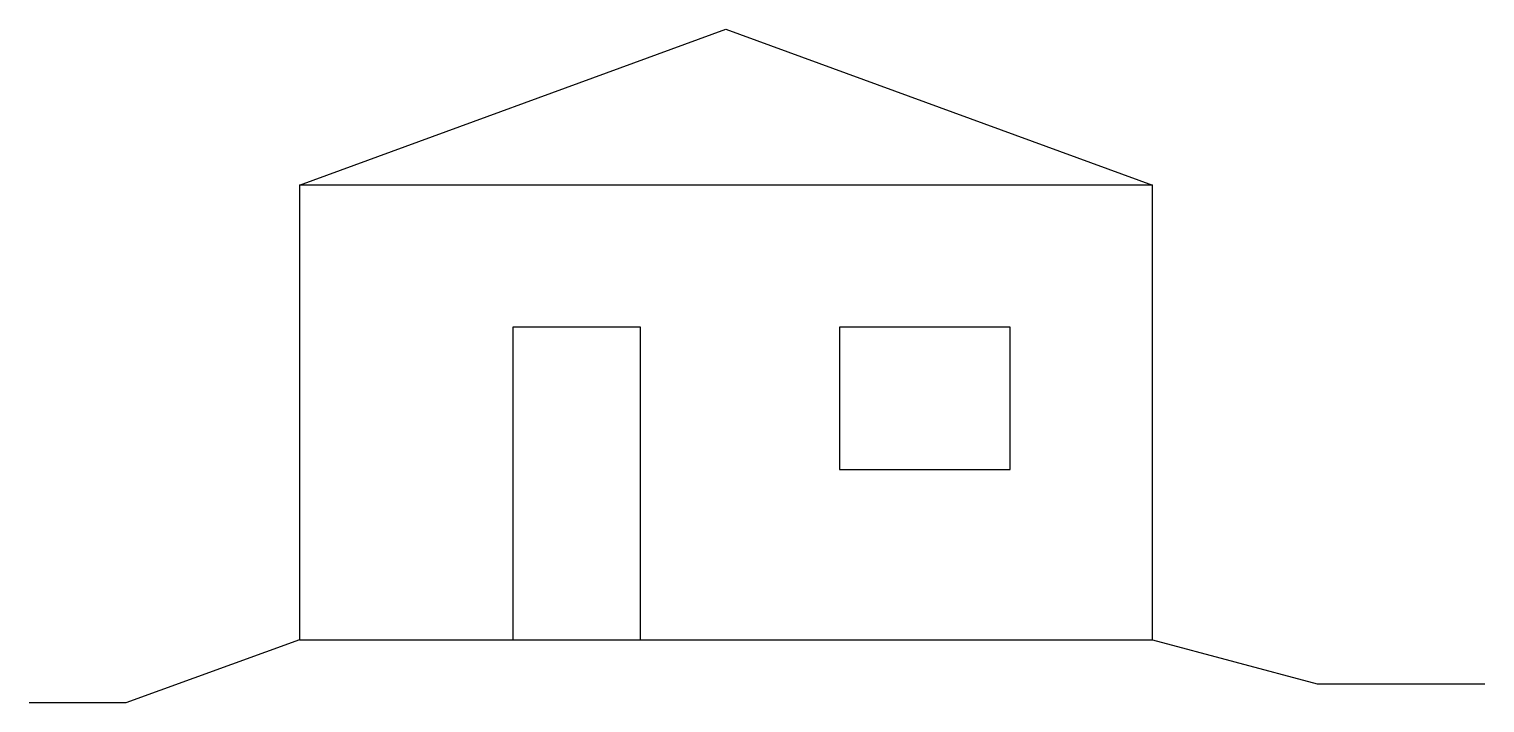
# Model space of a CAD drawing. Header units: millimetres. Extents: x -1902 to 8339, y -445 to 4300.
import ezdxf

# ---------------------------------------------------------------- set-up
doc = ezdxf.new("R2010")
doc.units = ezdxf.units.MM
doc.layers.add('Layer1', color=7, linetype='Continuous')

msp = doc.modelspace()

# ---------------------------------------------------------------- linework, layer by layer
at = {"layer": 'Layer1'}
for p, q in [((0, 3200), (3000, 4300)), ((3000, 4300), (6000, 3200)), ((0, 0), (-1222, -445)), ((6000, 0), (7159, -311)), ((7159, -311), (8339, -311)), ((-1222, -445), (-1902, -445))]:
    msp.add_line(p, q, dxfattribs=at)
for points in [[(0, 0), (6000, 0), (6000, 3200), (0, 3200)], [(1500, 0), (2400, 0), (2400, 2200), (1500, 2200)], [(3800, 1200), (5000, 1200), (5000, 2200), (3800, 2200)]]:
    msp.add_lwpolyline(points, close=True, dxfattribs=at)

doc.saveas('drawing.dxf')
